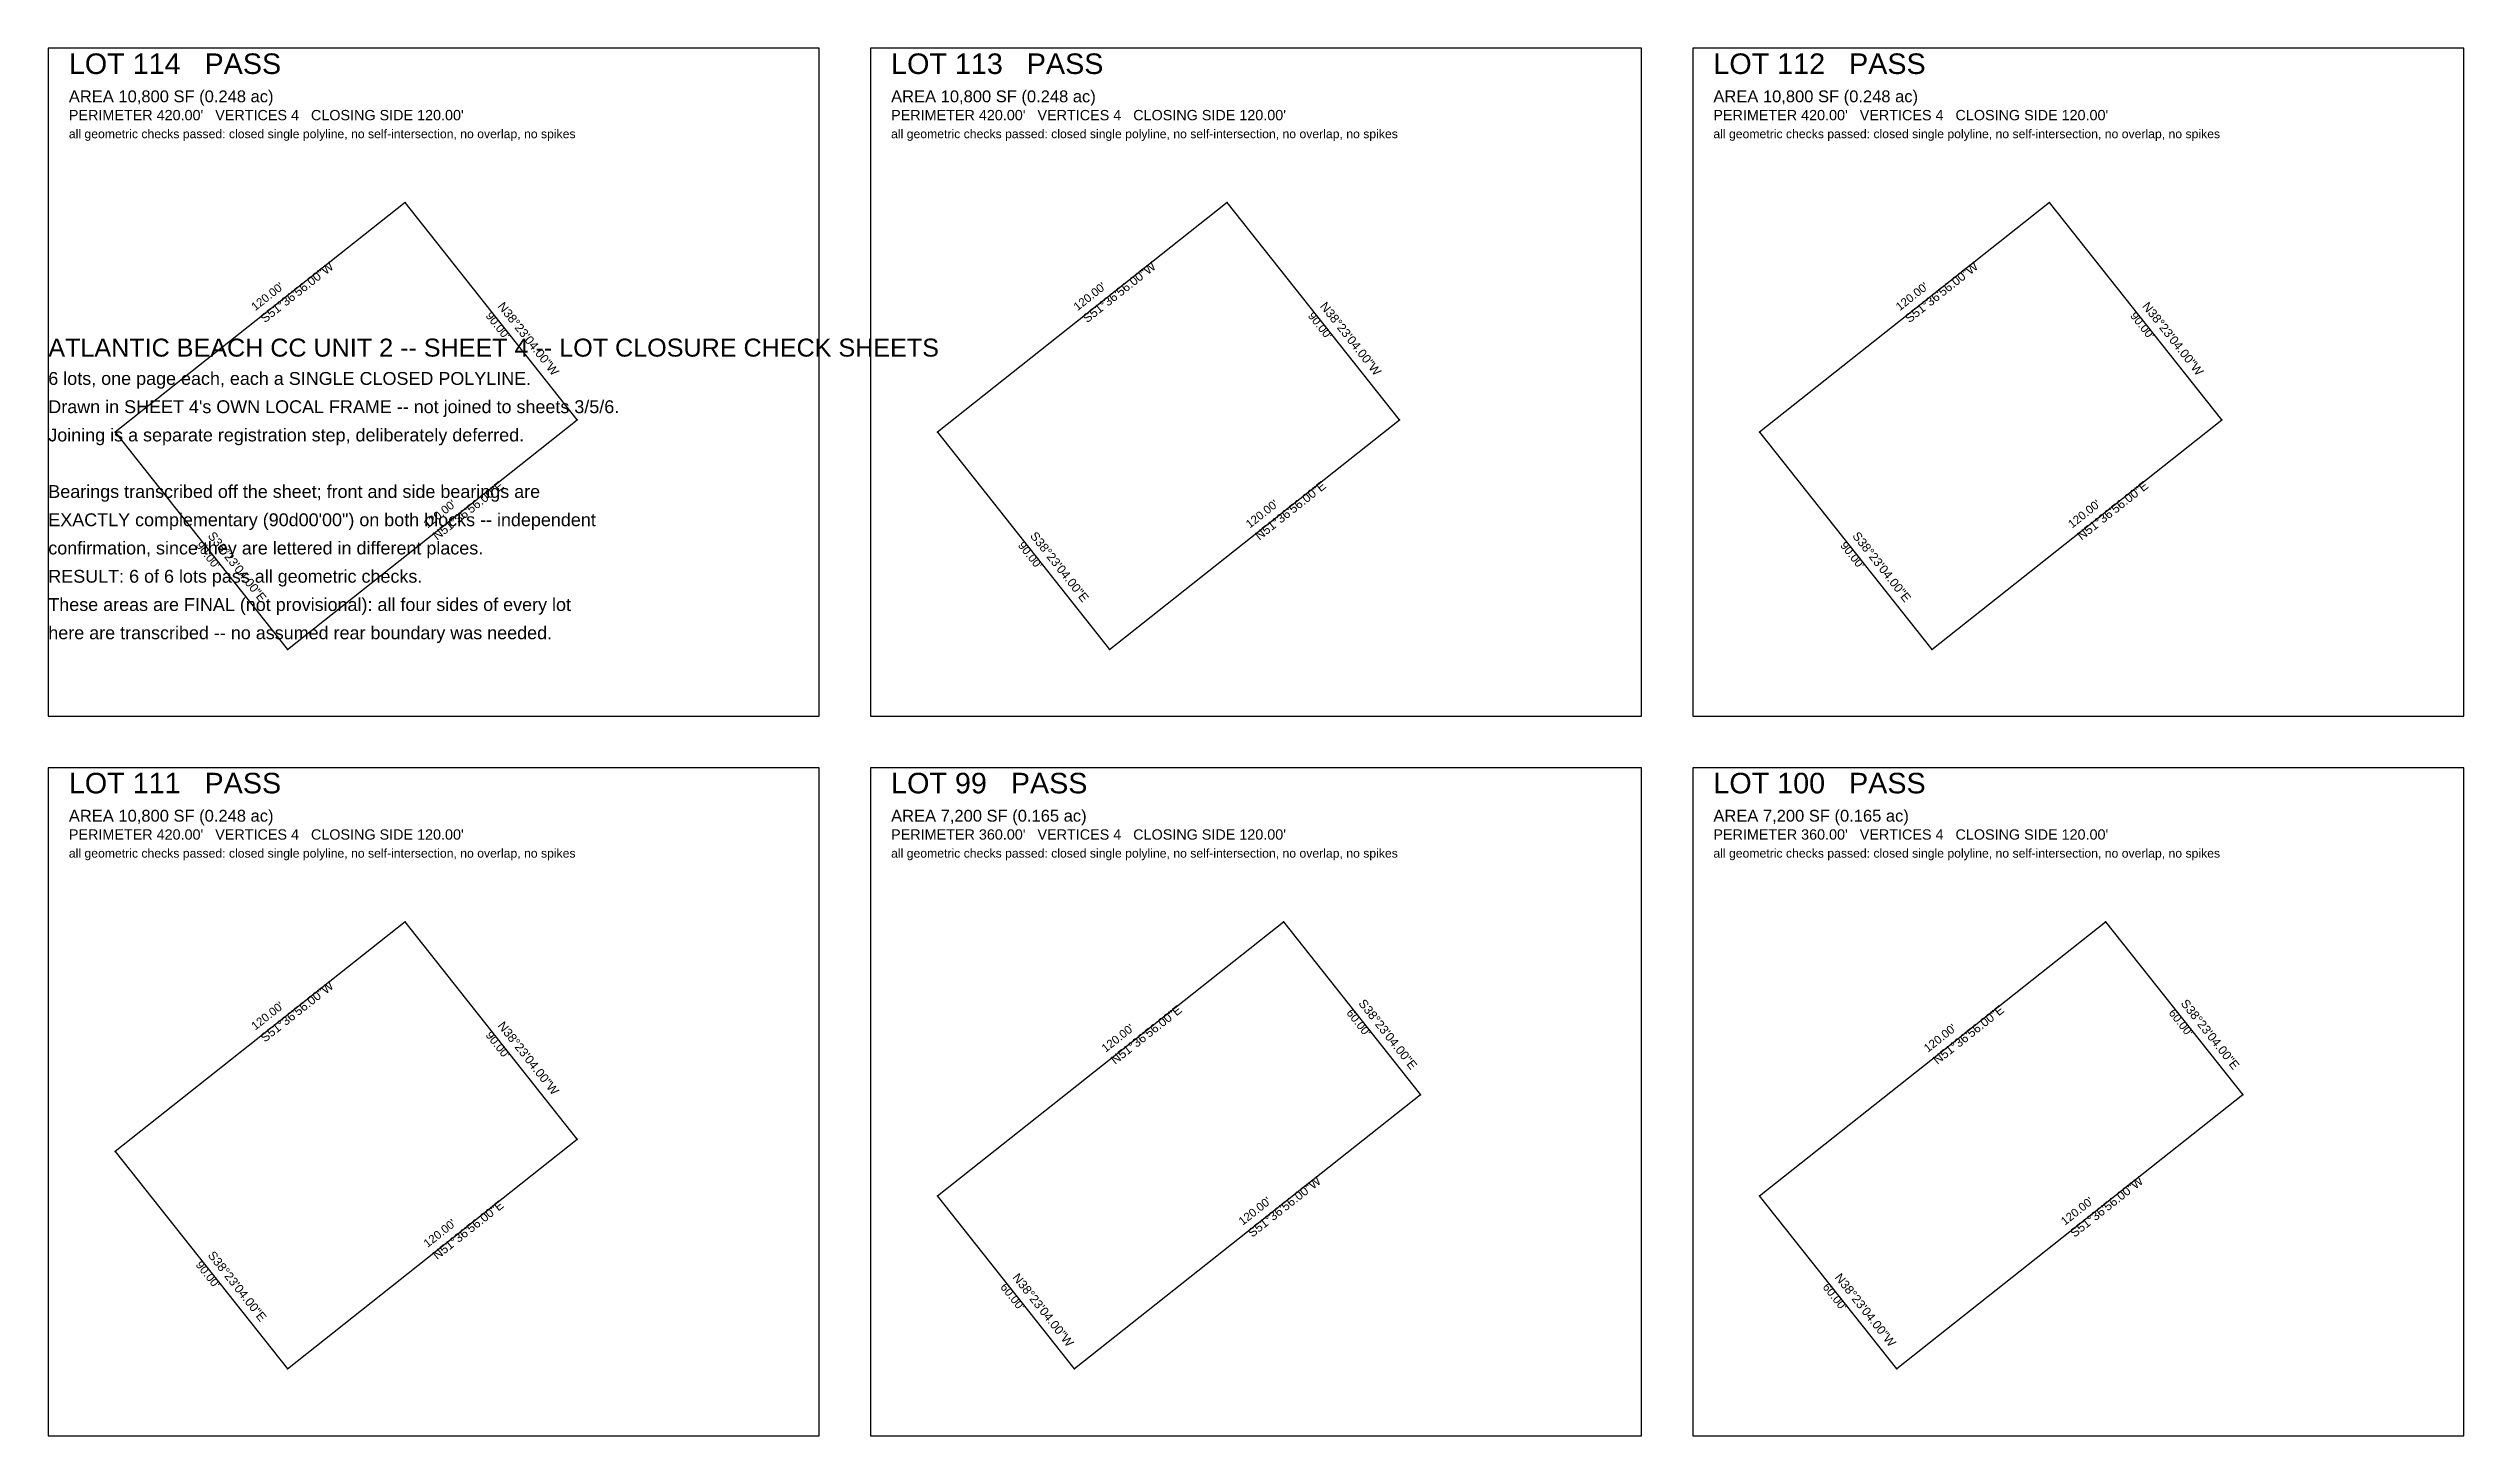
# Model space of a CAD drawing. Extents: x 0 to 940, y -280 to 260.
import ezdxf

# ---------------------------------------------------------------- set-up
doc = ezdxf.new("R2010")
doc.units = 0
doc.linetypes.add('ROT_308.38', pattern=[0])
doc.linetypes.add('ROT_38.38', pattern=[0])
for name, color, linetype in [('LOT_POLYLINE', 4, 'CONTINUOUS'), ('SHEET_FRAME', 8, 'CONTINUOUS'), ('SHEET_LABELS', 7, 'CONTINUOUS'), ('TITLEBLOCK', 2, 'CONTINUOUS')]:
    doc.layers.add(name, color=color, linetype=linetype)
doc.styles.get("Standard").update_dxf_attribs({"font": 'Arial'})

msp = doc.modelspace()

# ---------------------------------------------------------------- linework, layer by layer
at = {"layer": 'LOT_POLYLINE'}
for points in [[(205.863, 115.3778), (138.8296, 200), (26, 110.6222), (93.0333, 26)], [(525.863, 115.3778), (458.8296, 200), (346, 110.6222), (413.0333, 26)], [(845.863, 115.3778), (778.8296, 200), (666, 110.6222), (733.0333, 26)], [(205.863, -164.6222), (138.8296, -80), (26, -169.3778), (93.0333, -254)], [(399.3351, -254), (346, -186.6703), (480.6595, -80), (533.9946, -147.3297)], [(719.3351, -254), (666, -186.6703), (800.6595, -80), (853.9946, -147.3297)]]:
    msp.add_lwpolyline(points, close=True, dxfattribs=at)
at = {"layer": 'SHEET_FRAME'}
for p, q in [((300, 260), (0, 260)), ((0, 260), (0, 0)), ((300, 0), (300, 260)), ((620, 260), (320, 260)), ((320, 260), (320, 0)), ((620, 0), (620, 260)), ((940, 260), (640, 260)), ((640, 260), (640, 0)), ((940, 0), (940, 260)), ((0, 0), (300, 0)), ((320, 0), (620, 0)), ((640, 0), (940, 0)), ((300, -20), (0, -20)), ((0, -20), (0, -280)), ((300, -280), (300, -20)), ((620, -20), (320, -20)), ((320, -20), (320, -280)), ((620, -280), (620, -20)), ((940, -20), (640, -20)), ((640, -20), (640, -280)), ((940, -280), (940, -20)), ((0, -280), (300, -280)), ((320, -280), (620, -280)), ((640, -280), (940, -280))]:
    msp.add_line(p, q, dxfattribs=at)
at = {"layer": 'SHEET_LABELS'}
for p in [(138.8296, 200), (458.8296, 200), (778.8296, 200), (205.863, 115.3778), (525.863, 115.3778), (845.863, 115.3778), (26, 110.6222), (346, 110.6222), (666, 110.6222), (93.0333, 26), (413.0333, 26), (733.0333, 26), (138.8296, -80), (480.6595, -80), (800.6595, -80), (533.9946, -147.3297), (853.9946, -147.3297), (205.863, -164.6222), (26, -169.3778), (346, -186.6703), (666, -186.6703), (93.0333, -254), (399.3351, -254), (719.3351, -254)]:
    msp.add_point(p, dxfattribs=at)

# ---------------------------------------------------------------- texts
for s, height, p in [('LOT 114   PASS', 8, (8, 250)), ('LOT 113   PASS', 8, (328, 250)), ('LOT 112   PASS', 8, (648, 250)), ('AREA 10,800 SF (0.248 ac)', 4.6, (8, 239)), ("PERIMETER 420.00'   VERTICES 4   CLOSING SIDE 120.00'", 4, (8, 232)), ('AREA 10,800 SF (0.248 ac)', 4.6, (328, 239)), ("PERIMETER 420.00'   VERTICES 4   CLOSING SIDE 120.00'", 4, (328, 232)), ('AREA 10,800 SF (0.248 ac)', 4.6, (648, 239)), ("PERIMETER 420.00'   VERTICES 4   CLOSING SIDE 120.00'", 4, (648, 232)), ('all geometric checks passed: closed single polyline, no self-intersection, no overlap, no spikes', 3.4, (8, 225)), ('all geometric checks passed: closed single polyline, no self-intersection, no overlap, no spikes', 3.4, (328, 225)), ('all geometric checks passed: closed single polyline, no self-intersection, no overlap, no spikes', 3.4, (648, 225)), ('LOT 111   PASS', 8, (8, -30)), ('LOT 99   PASS', 8, (328, -30)), ('LOT 100   PASS', 8, (648, -30)), ('AREA 10,800 SF (0.248 ac)', 4.6, (8, -41)), ('AREA 7,200 SF (0.165 ac)', 4.6, (328, -41)), ('AREA 7,200 SF (0.165 ac)', 4.6, (648, -41)), ("PERIMETER 420.00'   VERTICES 4   CLOSING SIDE 120.00'", 4, (8, -48)), ("PERIMETER 360.00'   VERTICES 4   CLOSING SIDE 120.00'", 4, (328, -48)), ("PERIMETER 360.00'   VERTICES 4   CLOSING SIDE 120.00'", 4, (648, -48)), ('all geometric checks passed: closed single polyline, no self-intersection, no overlap, no spikes', 3.4, (8, -55)), ('all geometric checks passed: closed single polyline, no self-intersection, no overlap, no spikes', 3.4, (328, -55)), ('all geometric checks passed: closed single polyline, no self-intersection, no overlap, no spikes', 3.4, (648, -55))]:
    msp.add_text(s, height=height, dxfattribs=at).set_placement(p)
at = {"layer": 'SHEET_LABELS', "linetype": 'ROT_38.38'}
for s, height, p in [('S51%%d36\'56.00"W', 3.4, (84.2776, 152.9595)), ('S51%%d36\'56.00"W', 3.4, (404.2776, 152.9595)), ('S51%%d36\'56.00"W', 3.4, (724.2776, 152.9595)), ("120.00'", 3.2, (80.552, 157.6627)), ("120.00'", 3.2, (400.552, 157.6627)), ("120.00'", 3.2, (720.552, 157.6627)), ('N51%%d36\'56.00"E', 3.4, (151.311, 68.3373)), ('N51%%d36\'56.00"E', 3.4, (471.311, 68.3373)), ('N51%%d36\'56.00"E', 3.4, (791.311, 68.3373)), ("120.00'", 3.2, (147.5853, 73.0405)), ("120.00'", 3.2, (467.5853, 73.0405)), ("120.00'", 3.2, (787.5853, 73.0405)), ('S51%%d36\'56.00"W', 3.4, (84.2776, -127.0405)), ("120.00'", 3.2, (80.552, -122.3373)), ('N51%%d36\'56.00"E', 3.4, (415.1925, -135.6867)), ('N51%%d36\'56.00"E', 3.4, (735.1925, -135.6867)), ("120.00'", 3.2, (411.4669, -130.9835)), ("120.00'", 3.2, (731.4669, -130.9835)), ("120.00'", 3.2, (464.8021, -198.3133)), ('S51%%d36\'56.00"W', 3.4, (468.5277, -203.0165)), ("120.00'", 3.2, (784.8021, -198.3133)), ('S51%%d36\'56.00"W', 3.4, (788.5277, -203.0165)), ("120.00'", 3.2, (147.5853, -206.9595)), ('N51%%d36\'56.00"E', 3.4, (151.311, -211.6627))]:
    msp.add_text(s, height=height, rotation=38.38, dxfattribs=at).set_placement(p)
at = {"layer": 'SHEET_LABELS', "linetype": 'ROT_308.38'}
for s, height, p in [('N38%%d23\'04.00"W', 3.4, (174.6979, 159.5517)), ('N38%%d23\'04.00"W', 3.4, (494.6979, 159.5517)), ('N38%%d23\'04.00"W', 3.4, (814.6979, 159.5517)), ("90.00'", 3.2, (169.9947, 155.8261)), ("90.00'", 3.2, (489.9947, 155.8261)), ("90.00'", 3.2, (809.9947, 155.8261)), ("90.00'", 3.2, (57.1651, 66.4483)), ('S38%%d23\'04.00"E', 3.4, (61.8683, 70.1739)), ("90.00'", 3.2, (377.1651, 66.4483)), ('S38%%d23\'04.00"E', 3.4, (381.8683, 70.1739)), ("90.00'", 3.2, (697.1651, 66.4483)), ('S38%%d23\'04.00"E', 3.4, (701.8683, 70.1739)), ('S38%%d23\'04.00"E', 3.4, (509.6786, -111.8021)), ('S38%%d23\'04.00"E', 3.4, (829.6786, -111.8021)), ('N38%%d23\'04.00"W', 3.4, (174.6979, -120.4483)), ("60.00'", 3.2, (504.9754, -115.5277)), ("60.00'", 3.2, (824.9754, -115.5277)), ("90.00'", 3.2, (169.9947, -124.1739)), ("90.00'", 3.2, (57.1651, -213.5517)), ('S38%%d23\'04.00"E', 3.4, (61.8683, -209.8261)), ("60.00'", 3.2, (370.316, -222.1979)), ('N38%%d23\'04.00"W', 3.4, (375.0192, -218.4723)), ("60.00'", 3.2, (690.316, -222.1979)), ('N38%%d23\'04.00"W', 3.4, (695.0192, -218.4723))]:
    msp.add_text(s, height=height, rotation=308.38, dxfattribs=at).set_placement(p)
at = {"layer": 'TITLEBLOCK'}
for s, height, p in [('ATLANTIC BEACH CC UNIT 2 -- SHEET 4 -- LOT CLOSURE CHECK SHEETS', 7, (0, 140)), ('6 lots, one page each, each a SINGLE CLOSED POLYLINE.', 5, (0, 129)), ("Drawn in SHEET 4's OWN LOCAL FRAME -- not joined to sheets 3/5/6.", 5, (0, 118)), ('Joining is a separate registration step, deliberately deferred.', 5, (0, 107)), ('Bearings transcribed off the sheet; front and side bearings are', 5, (0, 85)), ('EXACTLY complementary (90d00\'00") on both blocks -- independent', 5, (0, 74)), ('confirmation, since they are lettered in different places.', 5, (0, 63)), ('RESULT: 6 of 6 lots pass all geometric checks.', 5, (0, 52)), ('These areas are FINAL (not provisional): all four sides of every lot', 5, (0, 41)), ('here are transcribed -- no assumed rear boundary was needed.', 5, (0, 30))]:
    msp.add_text(s, height=height, dxfattribs=at).set_placement(p)

doc.saveas('drawing.dxf')
